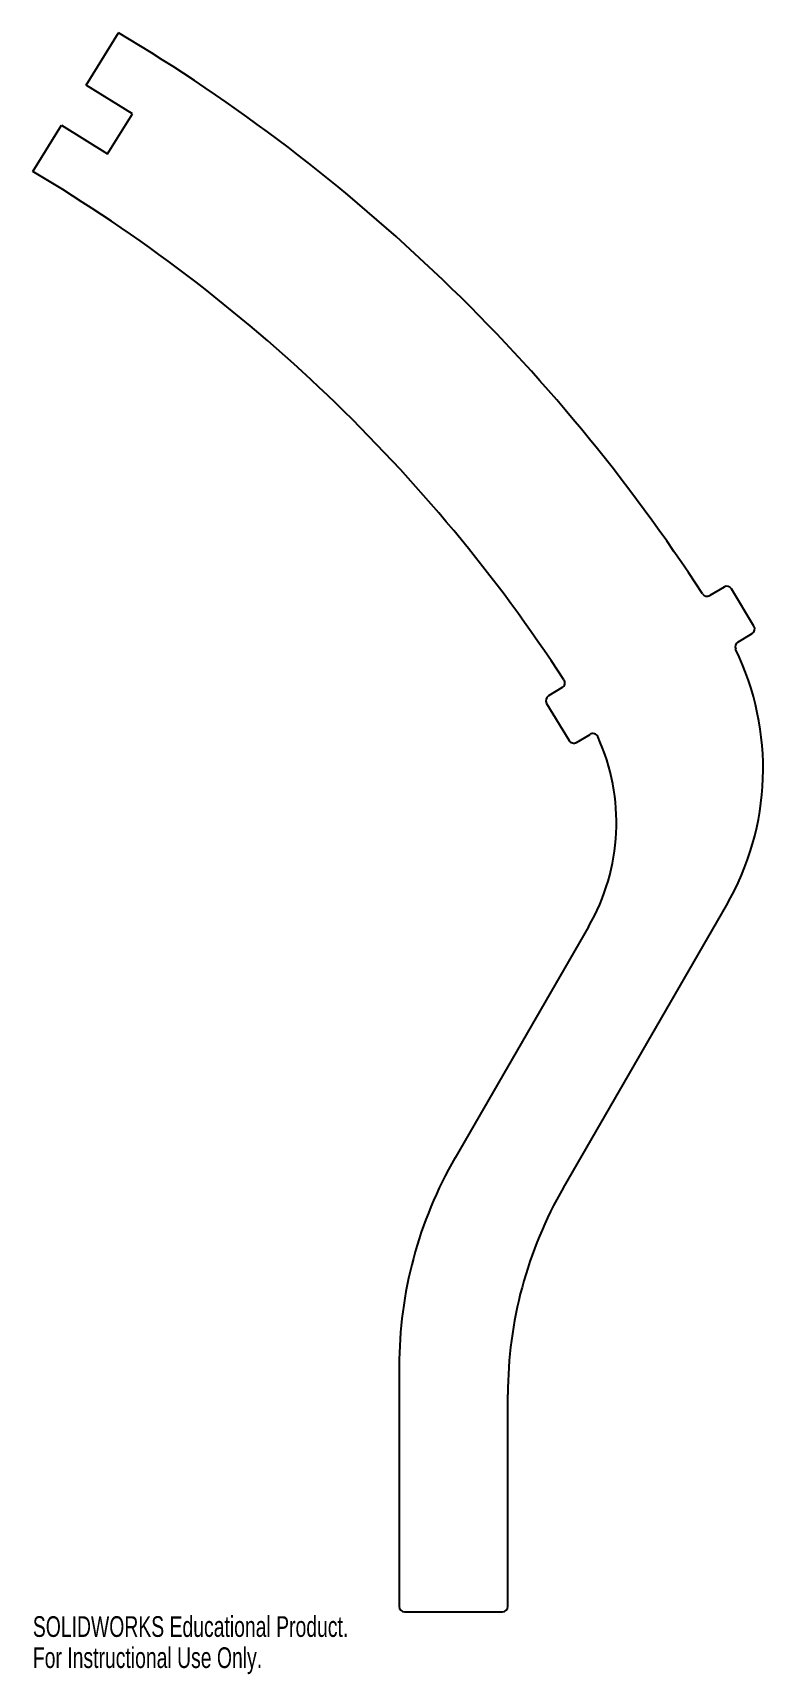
# Model space of a CAD drawing. Header units: inches. Extents: x 7.6 to 14.3, y -1 to 14.1.
import ezdxf

# ---------------------------------------------------------------- set-up
doc = ezdxf.new("R2010")
doc.units = ezdxf.units.IN
doc.header["$MEASUREMENT"] = 0
doc.styles.add('SLDTEXTSTYLE0', font='TXT', dxfattribs={"width": 0.7})

msp = doc.modelspace()

# ---------------------------------------------------------------- linework, layer by layer
at = {"color": 7, "linetype": 'Continuous', "lineweight": 25}
for p, q in [((8.122, 13.65), (8.42, 14.132)), ((8.547, 13.387), (8.122, 13.65)), ((8.319, 13.018), (8.547, 13.387)), ((7.631, 12.856), (7.894, 13.281)), ((7.894, 13.281), (8.319, 13.018)), ((13.988, 9.031), (13.858, 8.953)), ((14.263, 8.672), (14.056, 9.014)), ((14.114, 8.524), (14.246, 8.603)), ((12.5, 8.106), (12.373, 8.03)), ((12.356, 7.961), (12.562, 7.619)), ((12.631, 7.602), (12.755, 7.676)), ((12.51, 3.504), (14.01, 6.102)), ((12.742, 5.905), (11.515, 3.78)), ((11, 1.859), (11, -0.35)), ((12, -0.35), (12, 1.6)), ((11.05, -0.4), (11.95, -0.4))]:
    msp.add_line(p, q, dxfattribs=at)
for centre, radius, start, end in [((0, 0), 16.45, 33.039, 59.2143), ((0, 0), 14.95, 33.1567, 59.3073), ((13.832, 8.996), 0.05, 213.039, 301.0867), ((14.013, 8.989), 0.05, 31.0867, 121.0867), ((14.22, 8.646), 0.05, 301.0867, 31.0867), ((11.831, 7.36), 2.516, 330, 25.8917), ((14.14, 8.481), 0.05, 121.0867, 205.8917), ((12.474, 8.149), 0.05, 301.0867, 33.1567), ((12.399, 7.987), 0.05, 121.0867, 211.0867), ((12.605, 7.645), 0.05, 211.0867, 301.0867), ((11.085, 6.862), 1.913, 330, 24.4768), ((12.781, 7.634), 0.05, 24.4768, 121.0867), ((14.843, 1.859), 3.843, 150, 180), ((15.809, 1.6), 3.809, 150, 180), ((11.05, -0.35), 0.05, 180, 270), ((11.95, -0.35), 0.05, 270, 0)]:
    msp.add_arc(centre, radius, start, end, dxfattribs=at)

# ---------------------------------------------------------------- texts
at = {"color": 7, "linetype": 'Continuous', "char_height": 0.1903, "attachment_point": 1, "style": 'SLDTEXTSTYLE0'}
for s, insert in [('SOLIDWORKS Educational Product.', (7.631, -0.44)), ('For Instructional Use Only.', (7.631, -0.726))]:
    msp.add_mtext(s, dxfattribs=dict(at, insert=insert))

doc.saveas('drawing.dxf')
